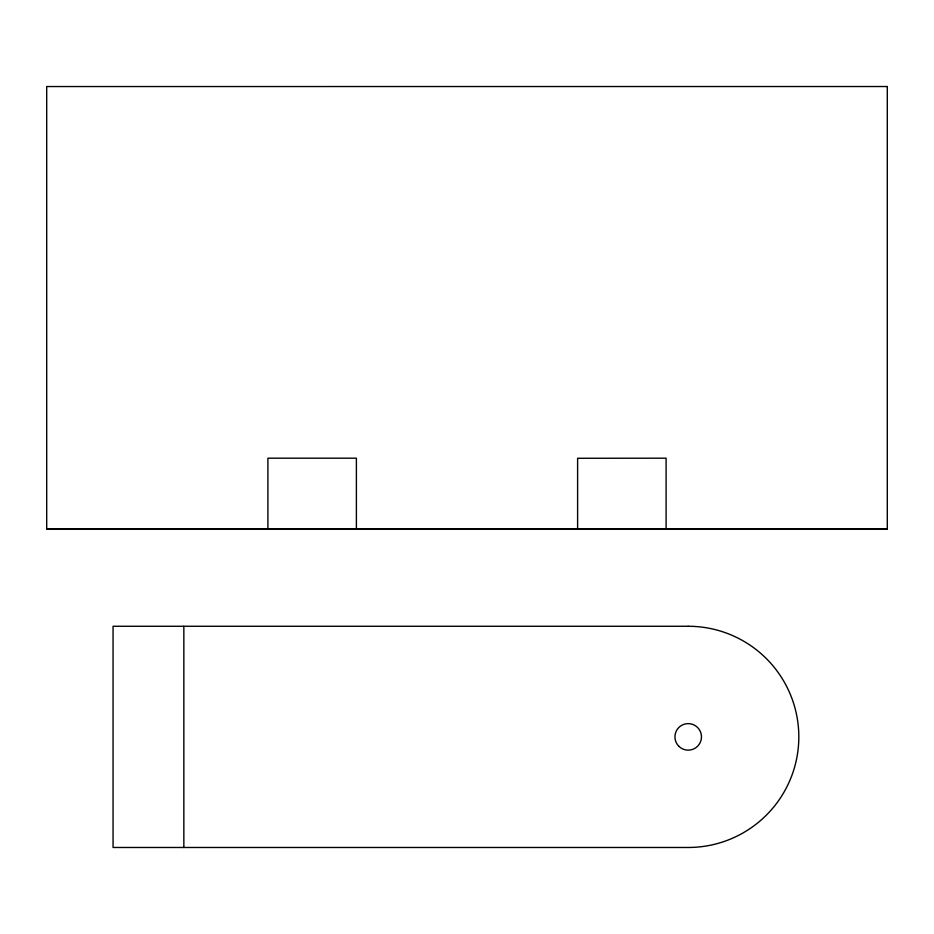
<?xml version="1.0" encoding="UTF-8"?>
<svg xmlns="http://www.w3.org/2000/svg" width="934" height="934" viewBox="0 0 934 934"><rect width="100%" height="100%" fill="white"/><g stroke="black" fill="none" stroke-linecap="round" stroke-linejoin="round"><path stroke-width="1.4" d="M46.7 528.936L887.3 528.936M666.094 529.064L666.094 458.185L577.609 458.279L577.609 529.064M356.391 529.064L356.391 458.185L267.906 458.185L267.906 529.064M183.846 626.27L183.846 847.477M887.3 86.523L46.7 86.547L46.7 528.971L887.3 528.971L887.3 86.523M688.206 626.27L113.061 626.27L113.061 847.477L688.206 847.477A110.609 110.609 0 0 0 798.815 736.879A110.609 110.609 0 0 0 688.206 626.27M678.82 746.266A13.274 13.274 0 0 0 701.025 740.312A13.274 13.274 0 0 0 684.774 724.06A13.274 13.274 0 0 0 678.82 746.266"/></g></svg>
